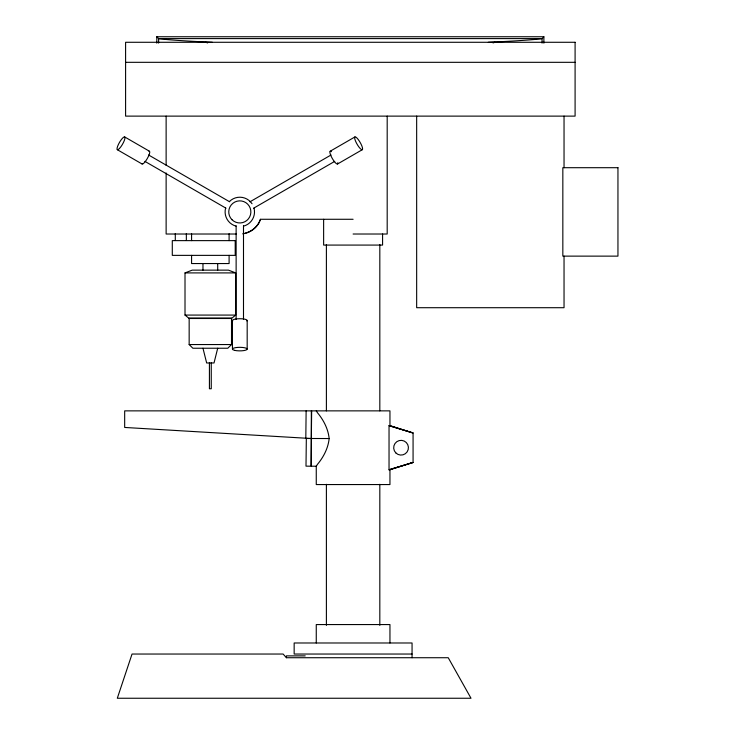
<?xml version="1.0" encoding="UTF-8"?>
<svg xmlns="http://www.w3.org/2000/svg" width="735" height="735" viewBox="0 0 735 735"><rect width="100%" height="100%" fill="white"/><g stroke="black" fill="none" stroke-linecap="round" stroke-linejoin="round"><path stroke-width="1.1" d="M305.815 438.207L306.127 410.865M311.658 410.865L310.997 466.21L305.999 466.146L306.33 438.483L329.161 438.538C328.177 428.955 323.593 420.062 317.52 412.794L316.261 410.865M329.161 438.538C328.177 448.12 323.593 457.014 317.52 464.281L316.261 466.21L316.261 484.558L389.954 484.558L389.954 469.821L389.035 469.821L389.035 425.611L389.954 425.611L413.07 432.979L413.07 462.453L389.78 469.821M217.707 348.234L214.023 362.971L206.654 362.971L202.97 348.234M353.103 219.278L260.484 219.278L258.959 222.962A22.105 22.105 0 0 1 242.697 233.831M156.803 43.154L156.803 36.75L543.882 36.75L542.062 38.597A53.618 1.755 -2.5 0 1 504.21 41.509L488.325 42.281M231.516 318.494L231.516 344.55L227.795 348.234L192.873 348.234L189.161 344.55L189.161 318.494L185.009 315.076L185.009 272.906L192.212 270.14L228.456 270.14L235.659 272.906L235.659 315.076L231.516 318.494L189.161 318.494M330.162 151.245L354.931 136.94M249.964 201.803L331.016 155.002M253.648 208.18L334.701 161.388M337.53 164.006L362.3 149.701A7.368 1.773 60 0 0 358.11 139.365A7.368 1.773 60 0 0 355.446 140.9A7.368 1.773 60 0 0 362.3 149.701M493.047 42.924L494.903 42.281M389.035 469.821L413.07 462.453L389.752 469.5M125.593 62.319L575.092 62.319M236.413 234.015L166.128 234.015L166.128 172.955M353.103 234.015L387.189 234.015L387.189 116.121M185.009 272.906L235.659 272.906M185.009 315.076L235.659 315.076M189.161 318.044L231.516 318.044M189.161 344.55L231.516 344.55M316.261 466.21L311.328 466.21L311.328 410.865M412.059 654.04L294.156 654.04L294.156 642.987L412.059 642.987L412.059 657.724M305.209 655.877L286.42 655.877L286.42 657.724L283.104 654.04L132.043 654.04L117.306 698.25L471.006 698.25L448.24 657.724L286.338 657.724M212.36 42.281L196.475 41.509A53.618 1.755 2.5 0 1 158.622 38.597L156.803 36.75M311.328 438.538L124.674 427.448L124.674 410.865L389.954 410.865L389.954 425.611M390.818 426.245L413.07 432.979L389.035 425.611M205.791 42.281L207.637 42.924M124.684 136.94L149.462 151.245M148.608 155.002L229.66 201.803M144.924 161.388L225.976 208.18M117.315 149.701L142.094 164.006M564.039 116.121L564.039 167.699M564.039 256.129L564.039 307.708L416.662 307.708L416.662 116.121M543.882 36.75L543.882 43.154M542.062 43.099L542.062 38.597L158.622 38.597L158.622 43.099M389.954 642.987L389.954 624.566L316.261 624.566L316.261 642.987M382.577 234.015L382.577 245.077L323.63 245.077L323.63 219.278M379.82 244.58L379.82 410.883M379.82 484.291L379.82 625.366M326.395 244.58L326.395 410.883M326.395 484.291L326.395 625.366M247.18 320.488L247.18 349.097M243.496 225.755L243.496 319.348M236.128 225.755L236.128 319.348M232.444 320.488L232.444 349.097M229.1 233.785L229.1 240.63M229.1 255.367L229.1 263.553L191.578 263.553L191.578 255.367M217.707 263.553L217.707 270.14M211.257 362.824L211.257 388.76L209.42 388.76L209.42 362.824M202.97 263.553L202.97 270.14M191.578 233.785L191.578 240.63M186.35 233.574L186.35 240.455M175.298 233.574L175.298 240.455M166.128 116.121L166.128 165.338M260.484 219.278A21.949 21.949 0 0 1 244.884 233.261M254.007 208.106A14.7 14.7 0 0 1 243.616 226.114M236.008 226.114A14.7 14.7 0 0 1 225.608 208.106M229.421 201.519A14.7 14.7 0 0 1 252.041 203.751M232.692 320.947A7.368 1.773 0 0 1 239.812 318.714A7.368 1.773 0 0 1 246.932 320.947M148.939 151.226A7.368 1.773 -60 0 1 147.312 158.512A7.368 1.773 -60 0 1 141.827 163.556M337.797 162.711A7.368 1.773 60 0 1 332.312 158.512A7.368 1.773 60 0 1 331.421 151.658M575.092 42.281L125.593 42.281L125.593 116.121L575.092 116.121L575.092 42.281M617.951 167.699L562.835 167.699L562.835 256.129L617.951 256.129L617.951 167.699M235.209 240.63L172.293 240.63L172.293 255.367L235.209 255.367L235.209 240.63M234.603 350.356A7.368 1.773 0 0 0 246.932 349.557A7.368 1.773 0 0 0 237.901 347.389A7.368 1.773 0 0 0 234.603 350.356M119.483 148.461A7.368 1.773 -60 0 0 124.959 137.381A7.368 1.773 -60 0 0 118.565 144.115A7.368 1.773 -60 0 0 119.483 148.461M231.994 219.728A11.053 11.053 0 0 0 250.488 214.776A11.053 11.053 0 0 0 236.955 201.234A11.053 11.053 0 0 0 231.994 219.728M395.843 452.925A7.368 7.368 0 0 0 408.173 449.618A7.368 7.368 0 0 0 399.142 440.596A7.368 7.368 0 0 0 395.843 452.925"/></g></svg>
